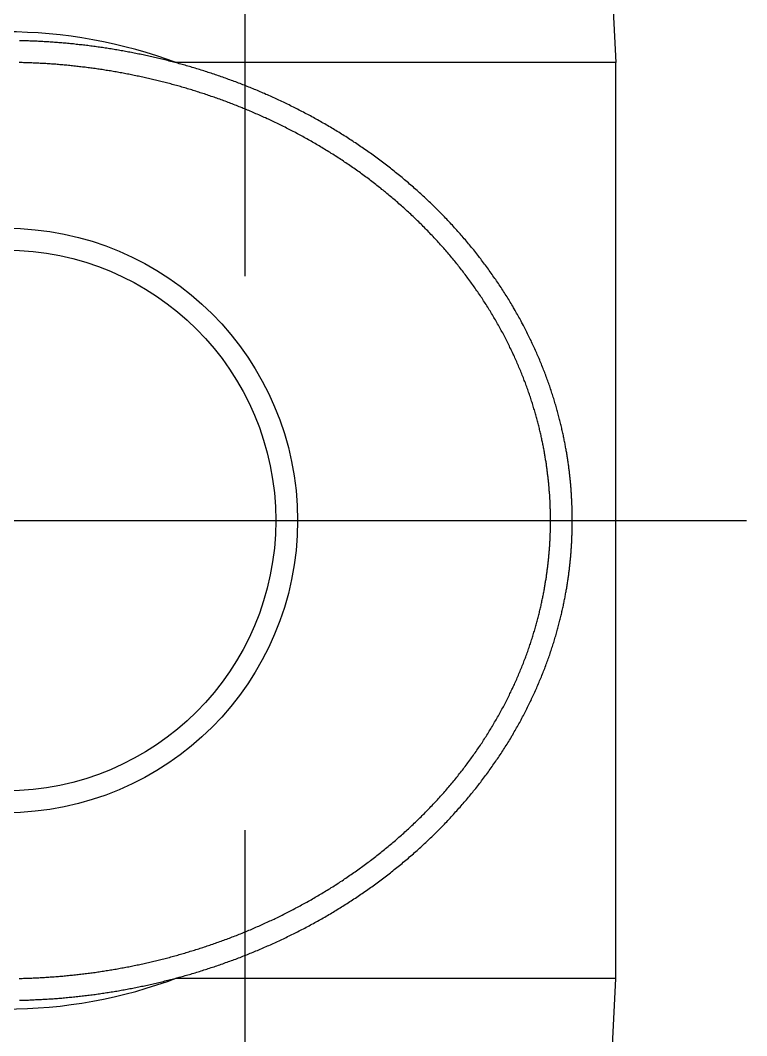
# Model space of a CAD drawing. Extents: x -33.7 to 31.6, y -34.1 to 11.8.
# Drawn here: x 23.3 to 31.63, y -5.9 to 5.73 of the extents above; entities that cross this region are included whole.
import ezdxf

# ---------------------------------------------------------------- set-up
doc = ezdxf.new("R2010")
doc.units = 0
doc.linetypes.add('CENTER', pattern=[50.8, 31.75, -6.35, 6.35, -6.35])
doc.linetypes.add('DASHED', pattern=[19.05, 12.7, -6.35])
doc.layers.get('0').update_dxf_attribs({"linetype": 'CONTINUOUS'})
doc.layers.add('CENTER', color=1, linetype='CENTER')

msp = doc.modelspace()

# ---------------------------------------------------------------- linework, layer by layer
at = {"color": 7, "linetype": 'CONTINUOUS'}
for p, q in [((30.032, 7.25), (30.132, 5.25)), ((30.132, 5.25), (25.081, 5.25)), ((30.132, -5.25), (30.132, 5.25)), ((30.132, -5.25), (25.081, -5.25)), ((30.032, -7.25), (30.132, -5.25))]:
    msp.add_line(p, q, dxfattribs=at)
at = {"color": 3, "linetype": 'DASHED'}
msp.add_line((25.882, -16.25), (25.882, 6.25), dxfattribs=at)
at = {"color": 7}
for points in [[(29.632, 0, 0), (29.632, 0.011, 0), (29.632, 0.022, 0), (29.632, 0.033, 0), (29.632, 0.044, 0), (29.632, 0.055, 0), (29.632, 0.066, 0), (29.632, 0.077, 0), (29.632, 0.088, 0), (29.631, 0.099, 0), (29.631, 0.11, 0), (29.631, 0.121, 0), (29.631, 0.132, 0), (29.63, 0.143, 0), (29.63, 0.154, 0), (29.63, 0.166, 0), (29.629, 0.177, 0), (29.629, 0.188, 0), (29.628, 0.199, 0), (29.628, 0.21, 0), (29.627, 0.222, 0), (29.627, 0.233, 0), (29.626, 0.244, 0), (29.625, 0.256, 0), (29.625, 0.267, 0), (29.624, 0.278, 0), (29.623, 0.29, 0), (29.623, 0.301, 0), (29.622, 0.313, 0), (29.621, 0.324, 0), (29.62, 0.336, 0), (29.62, 0.347, 0), (29.619, 0.359, 0), (29.618, 0.37, 0), (29.617, 0.382, 0), (29.616, 0.394, 0), (29.615, 0.405, 0), (29.614, 0.417, 0), (29.613, 0.429, 0), (29.612, 0.441, 0), (29.61, 0.453, 0), (29.609, 0.464, 0), (29.608, 0.476, 0), (29.607, 0.488, 0), (29.605, 0.5, 0), (29.604, 0.512, 0), (29.603, 0.524, 0), (29.602, 0.536, 0), (29.6, 0.548, 0), (29.599, 0.561, 0), (29.597, 0.573, 0), (29.596, 0.585, 0), (29.594, 0.597, 0), (29.592, 0.61, 0), (29.591, 0.622, 0), (29.589, 0.634, 0), (29.587, 0.647, 0), (29.586, 0.659, 0), (29.584, 0.672, 0), (29.582, 0.684, 0), (29.58, 0.697, 0), (29.578, 0.71, 0), (29.576, 0.723, 0), (29.574, 0.735, 0), (29.572, 0.748, 0), (29.57, 0.761, 0), (29.568, 0.774, 0), (29.566, 0.787, 0), (29.563, 0.8, 0), (29.561, 0.813, 0), (29.559, 0.826, 0), (29.556, 0.839, 0), (29.554, 0.853, 0), (29.551, 0.866, 0), (29.549, 0.879, 0), (29.546, 0.893, 0), (29.544, 0.906, 0), (29.541, 0.92, 0), (29.538, 0.933, 0), (29.535, 0.947, 0), (29.533, 0.96, 0), (29.53, 0.974, 0), (29.527, 0.988, 0), (29.524, 1.002, 0), (29.521, 1.016, 0), (29.517, 1.03, 0), (29.514, 1.044, 0), (29.511, 1.058, 0), (29.508, 1.072, 0), (29.504, 1.087, 0), (29.501, 1.101, 0), (29.497, 1.115, 0), (29.494, 1.13, 0), (29.49, 1.144, 0), (29.486, 1.159, 0), (29.483, 1.174, 0), (29.479, 1.188, 0), (29.475, 1.203, 0), (29.471, 1.218, 0), (29.467, 1.233, 0), (29.463, 1.248, 0), (29.459, 1.262, 0), (29.455, 1.277, 0), (29.45, 1.292, 0), (29.446, 1.308, 0), (29.442, 1.323, 0), (29.437, 1.338, 0), (29.433, 1.353, 0), (29.428, 1.368, 0), (29.423, 1.384, 0), (29.419, 1.399, 0), (29.414, 1.414, 0), (29.409, 1.43, 0), (29.404, 1.445, 0), (29.399, 1.46, 0), (29.394, 1.476, 0), (29.389, 1.491, 0), (29.384, 1.507, 0), (29.378, 1.523, 0), (29.373, 1.538, 0), (29.368, 1.554, 0), (29.362, 1.57, 0), (29.357, 1.585, 0), (29.351, 1.601, 0), (29.345, 1.617, 0), (29.34, 1.632, 0), (29.334, 1.648, 0), (29.328, 1.664, 0), (29.322, 1.68, 0), (29.316, 1.696, 0), (29.31, 1.711, 0), (29.303, 1.727, 0), (29.297, 1.743, 0), (29.291, 1.759, 0), (29.285, 1.775, 0), (29.278, 1.791, 0), (29.272, 1.807, 0), (29.265, 1.823, 0), (29.259, 1.839, 0), (29.252, 1.855, 0), (29.245, 1.871, 0), (29.238, 1.886, 0), (29.231, 1.902, 0), (29.224, 1.918, 0), (29.217, 1.934, 0), (29.21, 1.95, 0), (29.203, 1.966, 0), (29.196, 1.982, 0), (29.188, 1.998, 0), (29.181, 2.014, 0), (29.174, 2.03, 0), (29.166, 2.046, 0), (29.159, 2.062, 0), (29.151, 2.078, 0), (29.143, 2.093, 0), (29.135, 2.109, 0), (29.128, 2.125, 0), (29.12, 2.141, 0), (29.112, 2.157, 0), (29.104, 2.173, 0), (29.096, 2.188, 0), (29.088, 2.204, 0), (29.079, 2.22, 0), (29.071, 2.236, 0), (29.063, 2.252, 0), (29.054, 2.267, 0), (29.046, 2.283, 0), (29.038, 2.299, 0), (29.029, 2.314, 0), (29.02, 2.33, 0), (29.012, 2.346, 0), (29.003, 2.361, 0), (28.994, 2.377, 0), (28.985, 2.393, 0), (28.976, 2.408, 0), (28.967, 2.424, 0), (28.958, 2.439, 0), (28.949, 2.455, 0), (28.94, 2.47, 0), (28.931, 2.486, 0), (28.921, 2.501, 0), (28.912, 2.517, 0), (28.903, 2.532, 0), (28.893, 2.547, 0), (28.884, 2.563, 0), (28.874, 2.578, 0), (28.864, 2.593, 0), (28.855, 2.609, 0), (28.845, 2.624, 0), (28.835, 2.639, 0), (28.825, 2.654, 0), (28.815, 2.67, 0), (28.805, 2.685, 0), (28.795, 2.7, 0), (28.785, 2.715, 0), (28.775, 2.73, 0), (28.765, 2.745, 0), (28.754, 2.76, 0), (28.744, 2.775, 0), (28.734, 2.79, 0), (28.723, 2.805, 0), (28.713, 2.82, 0), (28.702, 2.835, 0), (28.691, 2.85, 0), (28.681, 2.865, 0), (28.67, 2.88, 0), (28.659, 2.895, 0), (28.648, 2.91, 0), (28.637, 2.925, 0), (28.626, 2.939, 0), (28.615, 2.954, 0), (28.604, 2.969, 0), (28.593, 2.983, 0), (28.582, 2.998, 0), (28.57, 3.013, 0), (28.559, 3.027, 0), (28.548, 3.042, 0), (28.536, 3.057, 0), (28.525, 3.071, 0), (28.513, 3.086, 0), (28.502, 3.1, 0), (28.49, 3.114, 0), (28.478, 3.129, 0), (28.466, 3.143, 0), (28.454, 3.158, 0), (28.442, 3.172, 0), (28.43, 3.186, 0), (28.419, 3.2, 0), (28.407, 3.215, 0), (28.394, 3.229, 0), (28.382, 3.243, 0), (28.37, 3.257, 0), (28.358, 3.271, 0), (28.345, 3.285, 0), (28.333, 3.299, 0), (28.32, 3.313, 0), (28.308, 3.327, 0), (28.295, 3.341, 0), (28.283, 3.355, 0), (28.27, 3.369, 0), (28.258, 3.383, 0), (28.245, 3.397, 0), (28.232, 3.41, 0), (28.219, 3.424, 0), (28.206, 3.438, 0), (28.193, 3.452, 0), (28.18, 3.465, 0), (28.167, 3.479, 0), (28.154, 3.492, 0), (28.141, 3.506, 0), (28.128, 3.519, 0), (28.114, 3.533, 0), (28.101, 3.546, 0), (28.087, 3.56, 0), (28.074, 3.573, 0), (28.061, 3.586, 0), (28.047, 3.599, 0), (28.034, 3.613, 0), (28.02, 3.626, 0), (28.006, 3.639, 0), (27.992, 3.652, 0), (27.979, 3.665, 0), (27.965, 3.678, 0), (27.951, 3.691, 0), (27.937, 3.704, 0), (27.923, 3.717, 0), (27.909, 3.73, 0), (27.895, 3.743, 0), (27.881, 3.755, 0), (27.867, 3.768, 0), (27.853, 3.781, 0), (27.839, 3.794, 0), (27.824, 3.806, 0), (27.81, 3.819, 0), (27.796, 3.831, 0), (27.781, 3.844, 0), (27.767, 3.856, 0), (27.753, 3.869, 0), (27.738, 3.881, 0), (27.724, 3.893, 0), (27.709, 3.906, 0), (27.694, 3.918, 0), (27.68, 3.93, 0), (27.665, 3.942, 0), (27.65, 3.954, 0), (27.635, 3.966, 0), (27.621, 3.978, 0), (27.606, 3.99, 0), (27.591, 4.002, 0), (27.576, 4.014, 0), (27.561, 4.026, 0), (27.546, 4.037, 0), (27.531, 4.049, 0), (27.516, 4.061, 0), (27.501, 4.073, 0), (27.486, 4.084, 0), (27.471, 4.096, 0), (27.455, 4.107, 0), (27.44, 4.119, 0), (27.425, 4.13, 0), (27.41, 4.141, 0), (27.394, 4.153, 0), (27.379, 4.164, 0), (27.364, 4.175, 0), (27.348, 4.186, 0), (27.333, 4.197, 0), (27.317, 4.208, 0), (27.302, 4.219, 0), (27.286, 4.23, 0), (27.271, 4.241, 0), (27.255, 4.252, 0), (27.239, 4.263, 0), (27.224, 4.274, 0), (27.208, 4.284, 0), (27.192, 4.295, 0), (27.177, 4.306, 0), (27.161, 4.316, 0), (27.145, 4.327, 0), (27.129, 4.337, 0), (27.114, 4.348, 0), (27.098, 4.358, 0), (27.082, 4.368, 0), (27.066, 4.379, 0), (27.05, 4.389, 0), (27.034, 4.399, 0), (27.018, 4.409, 0), (27.002, 4.419, 0), (26.986, 4.429, 0), (26.97, 4.439, 0), (26.954, 4.449, 0), (26.938, 4.459, 0), (26.922, 4.468, 0), (26.906, 4.478, 0), (26.89, 4.488, 0), (26.874, 4.497, 0), (26.858, 4.507, 0), (26.842, 4.517, 0), (26.826, 4.526, 0), (26.809, 4.535, 0), (26.793, 4.545, 0), (26.777, 4.554, 0), (26.761, 4.563, 0), (26.744, 4.573, 0), (26.728, 4.582, 0), (26.712, 4.591, 0), (26.696, 4.6, 0), (26.679, 4.609, 0), (26.663, 4.618, 0), (26.647, 4.627, 0), (26.631, 4.636, 0), (26.614, 4.644, 0), (26.598, 4.653, 0), (26.581, 4.662, 0), (26.565, 4.67, 0), (26.549, 4.679, 0), (26.532, 4.688, 0), (26.516, 4.696, 0), (26.5, 4.704, 0), (26.483, 4.713, 0), (26.467, 4.721, 0), (26.45, 4.729, 0), (26.434, 4.738, 0), (26.417, 4.746, 0), (26.401, 4.754, 0), (26.384, 4.762, 0), (26.368, 4.77, 0), (26.352, 4.778, 0), (26.335, 4.786, 0), (26.319, 4.794, 0), (26.302, 4.802, 0), (26.286, 4.809, 0), (26.269, 4.817, 0), (26.253, 4.825, 0), (26.236, 4.833, 0), (26.22, 4.84, 0), (26.203, 4.848, 0), (26.186, 4.855, 0), (26.17, 4.862, 0), (26.153, 4.87, 0), (26.137, 4.877, 0), (26.12, 4.884, 0), (26.104, 4.892, 0), (26.087, 4.899, 0), (26.071, 4.906, 0), (26.054, 4.913, 0), (26.038, 4.92, 0), (26.021, 4.927, 0), (26.005, 4.934, 0), (25.988, 4.941, 0), (25.971, 4.948, 0), (25.955, 4.954, 0), (25.938, 4.961, 0), (25.922, 4.968, 0), (25.905, 4.974, 0), (25.889, 4.981, 0), (25.872, 4.988, 0), (25.856, 4.994, 0), (25.839, 5, 0), (25.823, 5.007, 0), (25.806, 5.013, 0), (25.789, 5.02, 0), (25.773, 5.026, 0), (25.756, 5.032, 0), (25.74, 5.038, 0), (25.723, 5.044, 0), (25.707, 5.05, 0), (25.69, 5.056, 0), (25.674, 5.062, 0), (25.657, 5.068, 0), (25.64, 5.074, 0), (25.624, 5.08, 0), (25.607, 5.086, 0), (25.591, 5.092, 0), (25.574, 5.097, 0), (25.557, 5.103, 0), (25.541, 5.109, 0), (25.524, 5.114, 0), (25.508, 5.12, 0), (25.491, 5.125, 0), (25.474, 5.131, 0), (25.458, 5.136, 0), (25.441, 5.141, 0), (25.425, 5.147, 0), (25.408, 5.152, 0), (25.391, 5.157, 0), (25.375, 5.162, 0), (25.358, 5.168, 0), (25.342, 5.173, 0), (25.325, 5.178, 0), (25.308, 5.183, 0), (25.292, 5.188, 0), (25.275, 5.193, 0), (25.259, 5.198, 0), (25.242, 5.202, 0), (25.225, 5.207, 0), (25.209, 5.212, 0), (25.192, 5.217, 0), (25.175, 5.221, 0), (25.159, 5.226, 0), (25.142, 5.231, 0), (25.126, 5.235, 0), (25.109, 5.24, 0), (25.092, 5.244, 0), (25.076, 5.249, 0), (25.059, 5.253, 0), (25.043, 5.257, 0), (25.026, 5.262, 0), (25.009, 5.266, 0), (24.993, 5.27, 0), (24.976, 5.274, 0), (24.959, 5.278, 0), (24.943, 5.282, 0), (24.926, 5.287, 0), (24.91, 5.291, 0), (24.893, 5.294, 0), (24.876, 5.298, 0), (24.86, 5.302, 0), (24.843, 5.306, 0), (24.826, 5.31, 0), (24.81, 5.314, 0), (24.793, 5.317, 0), (24.776, 5.321, 0), (24.76, 5.325, 0), (24.743, 5.328, 0), (24.727, 5.332, 0), (24.71, 5.336, 0), (24.693, 5.339, 0), (24.677, 5.343, 0), (24.66, 5.346, 0), (24.643, 5.349, 0), (24.627, 5.353, 0), (24.61, 5.356, 0), (24.594, 5.359, 0), (24.577, 5.362, 0), (24.56, 5.366, 0), (24.544, 5.369, 0), (24.527, 5.372, 0), (24.51, 5.375, 0), (24.494, 5.378, 0), (24.477, 5.381, 0), (24.46, 5.384, 0), (24.444, 5.387, 0), (24.427, 5.39, 0), (24.411, 5.393, 0), (24.394, 5.395, 0), (24.377, 5.398, 0), (24.361, 5.401, 0), (24.344, 5.404, 0), (24.327, 5.406, 0), (24.311, 5.409, 0), (24.294, 5.412, 0), (24.277, 5.414, 0), (24.261, 5.417, 0), (24.244, 5.419, 0), (24.227, 5.421, 0), (24.211, 5.424, 0), (24.194, 5.426, 0), (24.178, 5.429, 0), (24.161, 5.431, 0), (24.144, 5.433, 0), (24.128, 5.435, 0), (24.111, 5.437, 0), (24.094, 5.44, 0), (24.078, 5.442, 0), (24.061, 5.444, 0), (24.044, 5.446, 0), (24.028, 5.448, 0), (24.011, 5.45, 0), (23.994, 5.452, 0), (23.978, 5.453, 0), (23.961, 5.455, 0), (23.945, 5.457, 0), (23.928, 5.459, 0), (23.911, 5.461, 0), (23.895, 5.462, 0), (23.878, 5.464, 0), (23.861, 5.465, 0), (23.845, 5.467, 0), (23.828, 5.469, 0), (23.811, 5.47, 0), (23.795, 5.472, 0), (23.778, 5.473, 0), (23.761, 5.474, 0), (23.745, 5.476, 0), (23.728, 5.477, 0), (23.711, 5.478, 0), (23.695, 5.479, 0), (23.678, 5.481, 0), (23.661, 5.482, 0), (23.645, 5.483, 0), (23.628, 5.484, 0), (23.611, 5.485, 0), (23.595, 5.486, 0), (23.578, 5.487, 0), (23.561, 5.488, 0), (23.545, 5.489, 0), (23.528, 5.49, 0), (23.512, 5.491, 0), (23.495, 5.492, 0), (23.478, 5.492, 0), (23.462, 5.493, 0), (23.445, 5.494, 0), (23.428, 5.494, 0), (23.412, 5.495, 0), (23.395, 5.496, 0), (23.378, 5.496, 0), (23.361, 5.497, 0), (23.345, 5.497, 0), (23.328, 5.498, 0), (23.312, 5.498, 0), (23.295, 5.498, 0)], [(29.382, 0, 0), (29.382, 0.01, 0), (29.382, 0.021, 0), (29.382, 0.031, 0), (29.382, 0.041, 0), (29.382, 0.052, 0), (29.382, 0.062, 0), (29.382, 0.073, 0), (29.382, 0.083, 0), (29.381, 0.094, 0), (29.381, 0.104, 0), (29.381, 0.115, 0), (29.381, 0.125, 0), (29.38, 0.136, 0), (29.38, 0.146, 0), (29.38, 0.157, 0), (29.379, 0.167, 0), (29.379, 0.178, 0), (29.378, 0.188, 0), (29.378, 0.199, 0), (29.378, 0.21, 0), (29.377, 0.22, 0), (29.377, 0.231, 0), (29.376, 0.242, 0), (29.375, 0.253, 0), (29.375, 0.263, 0), (29.374, 0.274, 0), (29.373, 0.285, 0), (29.373, 0.296, 0), (29.372, 0.307, 0), (29.371, 0.318, 0), (29.37, 0.329, 0), (29.369, 0.34, 0), (29.369, 0.35, 0), (29.368, 0.362, 0), (29.367, 0.373, 0), (29.366, 0.384, 0), (29.365, 0.395, 0), (29.364, 0.406, 0), (29.363, 0.417, 0), (29.362, 0.428, 0), (29.36, 0.439, 0), (29.359, 0.451, 0), (29.358, 0.462, 0), (29.357, 0.473, 0), (29.356, 0.485, 0), (29.355, 0.496, 0), (29.353, 0.508, 0), (29.352, 0.519, 0), (29.35, 0.531, 0), (29.349, 0.542, 0), (29.348, 0.554, 0), (29.346, 0.565, 0), (29.345, 0.577, 0), (29.343, 0.589, 0), (29.341, 0.6, 0), (29.34, 0.612, 0), (29.338, 0.624, 0), (29.336, 0.636, 0), (29.335, 0.648, 0), (29.333, 0.66, 0), (29.331, 0.672, 0), (29.329, 0.684, 0), (29.327, 0.696, 0), (29.325, 0.708, 0), (29.323, 0.72, 0), (29.321, 0.732, 0), (29.319, 0.745, 0), (29.317, 0.757, 0), (29.315, 0.769, 0), (29.313, 0.782, 0), (29.31, 0.794, 0), (29.308, 0.807, 0), (29.306, 0.82, 0), (29.303, 0.832, 0), (29.301, 0.845, 0), (29.298, 0.858, 0), (29.296, 0.87, 0), (29.293, 0.883, 0), (29.291, 0.896, 0), (29.288, 0.909, 0), (29.285, 0.922, 0), (29.282, 0.935, 0), (29.279, 0.949, 0), (29.276, 0.962, 0), (29.274, 0.975, 0), (29.27, 0.988, 0), (29.267, 1.002, 0), (29.264, 1.015, 0), (29.261, 1.029, 0), (29.258, 1.042, 0), (29.255, 1.056, 0), (29.251, 1.07, 0), (29.248, 1.083, 0), (29.244, 1.097, 0), (29.241, 1.111, 0), (29.237, 1.125, 0), (29.233, 1.139, 0), (29.23, 1.153, 0), (29.226, 1.167, 0), (29.222, 1.181, 0), (29.218, 1.195, 0), (29.214, 1.21, 0), (29.21, 1.224, 0), (29.206, 1.238, 0), (29.202, 1.252, 0), (29.198, 1.267, 0), (29.193, 1.281, 0), (29.189, 1.296, 0), (29.184, 1.31, 0), (29.18, 1.325, 0), (29.175, 1.339, 0), (29.171, 1.354, 0), (29.166, 1.368, 0), (29.161, 1.383, 0), (29.157, 1.398, 0), (29.152, 1.413, 0), (29.147, 1.427, 0), (29.142, 1.442, 0), (29.137, 1.457, 0), (29.131, 1.472, 0), (29.126, 1.487, 0), (29.121, 1.501, 0), (29.116, 1.516, 0), (29.11, 1.531, 0), (29.105, 1.546, 0), (29.099, 1.561, 0), (29.094, 1.576, 0), (29.088, 1.591, 0), (29.082, 1.606, 0), (29.076, 1.621, 0), (29.071, 1.636, 0), (29.065, 1.651, 0), (29.059, 1.666, 0), (29.053, 1.682, 0), (29.047, 1.697, 0), (29.041, 1.712, 0), (29.034, 1.727, 0), (29.028, 1.742, 0), (29.021, 1.757, 0), (29.015, 1.772, 0), (29.009, 1.787, 0), (29.002, 1.803, 0), (28.995, 1.818, 0), (28.989, 1.833, 0), (28.982, 1.848, 0), (28.975, 1.863, 0), (28.968, 1.878, 0), (28.961, 1.893, 0), (28.954, 1.908, 0), (28.947, 1.924, 0), (28.94, 1.939, 0), (28.933, 1.954, 0), (28.926, 1.969, 0), (28.918, 1.984, 0), (28.911, 1.999, 0), (28.904, 2.014, 0), (28.896, 2.029, 0), (28.889, 2.044, 0), (28.881, 2.059, 0), (28.873, 2.074, 0), (28.866, 2.089, 0), (28.858, 2.104, 0), (28.85, 2.119, 0), (28.842, 2.134, 0), (28.834, 2.149, 0), (28.826, 2.164, 0), (28.818, 2.179, 0), (28.81, 2.194, 0), (28.802, 2.209, 0), (28.793, 2.224, 0), (28.785, 2.239, 0), (28.776, 2.254, 0), (28.768, 2.269, 0), (28.76, 2.283, 0), (28.751, 2.298, 0), (28.742, 2.313, 0), (28.734, 2.328, 0), (28.725, 2.343, 0), (28.716, 2.357, 0), (28.707, 2.372, 0), (28.698, 2.387, 0), (28.689, 2.401, 0), (28.68, 2.416, 0), (28.672, 2.431, 0), (28.662, 2.445, 0), (28.653, 2.46, 0), (28.644, 2.474, 0), (28.635, 2.489, 0), (28.625, 2.503, 0), (28.616, 2.518, 0), (28.606, 2.532, 0), (28.597, 2.547, 0), (28.587, 2.561, 0), (28.578, 2.576, 0), (28.568, 2.59, 0), (28.558, 2.605, 0), (28.548, 2.619, 0), (28.538, 2.633, 0), (28.528, 2.648, 0), (28.518, 2.662, 0), (28.508, 2.676, 0), (28.498, 2.691, 0), (28.488, 2.705, 0), (28.478, 2.719, 0), (28.468, 2.733, 0), (28.457, 2.747, 0), (28.447, 2.761, 0), (28.436, 2.776, 0), (28.426, 2.79, 0), (28.415, 2.804, 0), (28.405, 2.818, 0), (28.394, 2.832, 0), (28.383, 2.846, 0), (28.373, 2.86, 0), (28.362, 2.874, 0), (28.351, 2.888, 0), (28.34, 2.902, 0), (28.329, 2.915, 0), (28.318, 2.929, 0), (28.307, 2.943, 0), (28.296, 2.957, 0), (28.285, 2.971, 0), (28.273, 2.984, 0), (28.262, 2.998, 0), (28.25, 3.012, 0), (28.239, 3.025, 0), (28.228, 3.039, 0), (28.216, 3.053, 0), (28.204, 3.066, 0), (28.193, 3.08, 0), (28.181, 3.093, 0), (28.169, 3.107, 0), (28.158, 3.12, 0), (28.146, 3.134, 0), (28.134, 3.147, 0), (28.122, 3.16, 0), (28.11, 3.174, 0), (28.098, 3.187, 0), (28.086, 3.2, 0), (28.074, 3.213, 0), (28.061, 3.227, 0), (28.049, 3.24, 0), (28.037, 3.253, 0), (28.024, 3.266, 0), (28.012, 3.279, 0), (28, 3.292, 0), (27.987, 3.305, 0), (27.975, 3.318, 0), (27.962, 3.331, 0), (27.949, 3.344, 0), (27.937, 3.357, 0), (27.924, 3.37, 0), (27.911, 3.383, 0), (27.898, 3.395, 0), (27.885, 3.408, 0), (27.872, 3.421, 0), (27.859, 3.433, 0), (27.846, 3.446, 0), (27.833, 3.459, 0), (27.82, 3.471, 0), (27.807, 3.484, 0), (27.794, 3.496, 0), (27.78, 3.509, 0), (27.767, 3.521, 0), (27.754, 3.533, 0), (27.74, 3.546, 0), (27.727, 3.558, 0), (27.713, 3.57, 0), (27.7, 3.582, 0), (27.686, 3.595, 0), (27.673, 3.607, 0), (27.659, 3.619, 0), (27.645, 3.631, 0), (27.631, 3.643, 0), (27.618, 3.655, 0), (27.604, 3.667, 0), (27.59, 3.679, 0), (27.576, 3.69, 0), (27.562, 3.702, 0), (27.548, 3.714, 0), (27.534, 3.726, 0), (27.52, 3.737, 0), (27.506, 3.749, 0), (27.492, 3.761, 0), (27.478, 3.772, 0), (27.463, 3.784, 0), (27.449, 3.795, 0), (27.435, 3.807, 0), (27.421, 3.818, 0), (27.406, 3.829, 0), (27.392, 3.841, 0), (27.378, 3.852, 0), (27.363, 3.863, 0), (27.349, 3.874, 0), (27.334, 3.885, 0), (27.32, 3.896, 0), (27.305, 3.908, 0), (27.29, 3.918, 0), (27.276, 3.929, 0), (27.261, 3.94, 0), (27.246, 3.951, 0), (27.232, 3.962, 0), (27.217, 3.973, 0), (27.202, 3.983, 0), (27.187, 3.994, 0), (27.172, 4.005, 0), (27.157, 4.015, 0), (27.142, 4.026, 0), (27.128, 4.036, 0), (27.113, 4.047, 0), (27.098, 4.057, 0), (27.082, 4.068, 0), (27.067, 4.078, 0), (27.052, 4.088, 0), (27.037, 4.098, 0), (27.022, 4.108, 0), (27.007, 4.119, 0), (26.992, 4.129, 0), (26.977, 4.139, 0), (26.961, 4.149, 0), (26.946, 4.158, 0), (26.931, 4.168, 0), (26.915, 4.178, 0), (26.9, 4.188, 0), (26.885, 4.198, 0), (26.869, 4.207, 0), (26.854, 4.217, 0), (26.839, 4.226, 0), (26.823, 4.236, 0), (26.808, 4.245, 0), (26.792, 4.255, 0), (26.777, 4.264, 0), (26.761, 4.273, 0), (26.746, 4.283, 0), (26.73, 4.292, 0), (26.715, 4.301, 0), (26.699, 4.31, 0), (26.684, 4.319, 0), (26.668, 4.328, 0), (26.653, 4.337, 0), (26.637, 4.346, 0), (26.621, 4.355, 0), (26.606, 4.364, 0), (26.59, 4.373, 0), (26.574, 4.381, 0), (26.559, 4.39, 0), (26.543, 4.399, 0), (26.527, 4.407, 0), (26.512, 4.416, 0), (26.496, 4.424, 0), (26.48, 4.433, 0), (26.464, 4.441, 0), (26.449, 4.449, 0), (26.433, 4.457, 0), (26.417, 4.466, 0), (26.401, 4.474, 0), (26.386, 4.482, 0), (26.37, 4.49, 0), (26.354, 4.498, 0), (26.338, 4.506, 0), (26.322, 4.514, 0), (26.306, 4.522, 0), (26.291, 4.53, 0), (26.275, 4.537, 0), (26.259, 4.545, 0), (26.243, 4.553, 0), (26.227, 4.561, 0), (26.211, 4.568, 0), (26.195, 4.576, 0), (26.179, 4.583, 0), (26.163, 4.591, 0), (26.148, 4.598, 0), (26.132, 4.605, 0), (26.116, 4.613, 0), (26.1, 4.62, 0), (26.084, 4.627, 0), (26.068, 4.634, 0), (26.052, 4.641, 0), (26.036, 4.648, 0), (26.02, 4.655, 0), (26.004, 4.662, 0), (25.988, 4.669, 0), (25.972, 4.676, 0), (25.956, 4.683, 0), (25.94, 4.69, 0), (25.924, 4.697, 0), (25.908, 4.703, 0), (25.892, 4.71, 0), (25.877, 4.716, 0), (25.86, 4.723, 0), (25.845, 4.729, 0), (25.829, 4.736, 0), (25.813, 4.742, 0), (25.797, 4.749, 0), (25.781, 4.755, 0), (25.765, 4.761, 0), (25.749, 4.767, 0), (25.733, 4.774, 0), (25.717, 4.78, 0), (25.701, 4.786, 0), (25.685, 4.792, 0), (25.669, 4.798, 0), (25.653, 4.804, 0), (25.637, 4.81, 0), (25.621, 4.816, 0), (25.605, 4.821, 0), (25.589, 4.827, 0), (25.573, 4.833, 0), (25.557, 4.839, 0), (25.541, 4.844, 0), (25.525, 4.85, 0), (25.509, 4.855, 0), (25.493, 4.861, 0), (25.477, 4.866, 0), (25.461, 4.872, 0), (25.445, 4.877, 0), (25.429, 4.883, 0), (25.413, 4.888, 0), (25.397, 4.893, 0), (25.381, 4.898, 0), (25.365, 4.903, 0), (25.349, 4.909, 0), (25.333, 4.914, 0), (25.317, 4.919, 0), (25.301, 4.924, 0), (25.285, 4.929, 0), (25.268, 4.934, 0), (25.253, 4.939, 0), (25.236, 4.943, 0), (25.22, 4.948, 0), (25.204, 4.953, 0), (25.188, 4.958, 0), (25.172, 4.962, 0), (25.156, 4.967, 0), (25.14, 4.972, 0), (25.124, 4.976, 0), (25.108, 4.981, 0), (25.092, 4.985, 0), (25.076, 4.99, 0), (25.06, 4.994, 0), (25.044, 4.998, 0), (25.028, 5.003, 0), (25.012, 5.007, 0), (24.996, 5.011, 0), (24.98, 5.015, 0), (24.964, 5.019, 0), (24.948, 5.024, 0), (24.931, 5.028, 0), (24.915, 5.032, 0), (24.899, 5.036, 0), (24.883, 5.04, 0), (24.867, 5.044, 0), (24.851, 5.047, 0), (24.835, 5.051, 0), (24.819, 5.055, 0), (24.803, 5.059, 0), (24.787, 5.063, 0), (24.771, 5.066, 0), (24.755, 5.07, 0), (24.739, 5.074, 0), (24.723, 5.077, 0), (24.706, 5.081, 0), (24.69, 5.084, 0), (24.674, 5.088, 0), (24.658, 5.091, 0), (24.642, 5.094, 0), (24.626, 5.098, 0), (24.61, 5.101, 0), (24.594, 5.104, 0), (24.578, 5.108, 0), (24.562, 5.111, 0), (24.546, 5.114, 0), (24.53, 5.117, 0), (24.514, 5.12, 0), (24.497, 5.123, 0), (24.481, 5.126, 0), (24.465, 5.129, 0), (24.449, 5.132, 0), (24.433, 5.135, 0), (24.417, 5.138, 0), (24.401, 5.141, 0), (24.385, 5.143, 0), (24.369, 5.146, 0), (24.353, 5.149, 0), (24.337, 5.152, 0), (24.32, 5.154, 0), (24.304, 5.157, 0), (24.288, 5.159, 0), (24.272, 5.162, 0), (24.256, 5.164, 0), (24.24, 5.167, 0), (24.224, 5.169, 0), (24.208, 5.172, 0), (24.192, 5.174, 0), (24.176, 5.176, 0), (24.16, 5.179, 0), (24.143, 5.181, 0), (24.127, 5.183, 0), (24.111, 5.185, 0), (24.095, 5.187, 0), (24.079, 5.189, 0), (24.063, 5.192, 0), (24.047, 5.194, 0), (24.031, 5.196, 0), (24.015, 5.197, 0), (23.998, 5.199, 0), (23.982, 5.201, 0), (23.966, 5.203, 0), (23.95, 5.205, 0), (23.934, 5.207, 0), (23.918, 5.208, 0), (23.902, 5.21, 0), (23.886, 5.212, 0), (23.87, 5.213, 0), (23.854, 5.215, 0), (23.837, 5.217, 0), (23.821, 5.218, 0), (23.805, 5.22, 0), (23.789, 5.221, 0), (23.773, 5.222, 0), (23.757, 5.224, 0), (23.741, 5.225, 0), (23.725, 5.226, 0), (23.709, 5.228, 0), (23.692, 5.229, 0), (23.676, 5.23, 0), (23.66, 5.231, 0), (23.644, 5.232, 0), (23.628, 5.234, 0), (23.612, 5.235, 0), (23.596, 5.236, 0), (23.58, 5.237, 0), (23.564, 5.238, 0), (23.547, 5.238, 0), (23.531, 5.239, 0), (23.515, 5.24, 0), (23.499, 5.241, 0), (23.483, 5.242, 0), (23.467, 5.243, 0), (23.451, 5.243, 0), (23.435, 5.244, 0), (23.419, 5.245, 0), (23.402, 5.245, 0), (23.386, 5.246, 0), (23.37, 5.246, 0), (23.354, 5.247, 0), (23.338, 5.247, 0), (23.322, 5.248, 0), (23.306, 5.248, 0), (23.29, 5.248, 0)], [(23.289, -5.248, 0), (23.305, -5.248, 0), (23.322, -5.248, 0), (23.338, -5.247, 0), (23.354, -5.247, 0), (23.37, -5.246, 0), (23.386, -5.246, 0), (23.402, -5.245, 0), (23.418, -5.245, 0), (23.434, -5.244, 0), (23.451, -5.243, 0), (23.467, -5.243, 0), (23.483, -5.242, 0), (23.499, -5.241, 0), (23.515, -5.24, 0), (23.531, -5.239, 0), (23.547, -5.238, 0), (23.563, -5.238, 0), (23.58, -5.237, 0), (23.596, -5.236, 0), (23.612, -5.235, 0), (23.628, -5.234, 0), (23.644, -5.232, 0), (23.66, -5.231, 0), (23.676, -5.23, 0), (23.692, -5.229, 0), (23.709, -5.228, 0), (23.725, -5.226, 0), (23.741, -5.225, 0), (23.757, -5.224, 0), (23.773, -5.222, 0), (23.789, -5.221, 0), (23.805, -5.219, 0), (23.821, -5.218, 0), (23.837, -5.216, 0), (23.854, -5.215, 0), (23.87, -5.213, 0), (23.886, -5.212, 0), (23.902, -5.21, 0), (23.918, -5.208, 0), (23.934, -5.207, 0), (23.95, -5.205, 0), (23.966, -5.203, 0), (23.982, -5.201, 0), (23.998, -5.199, 0), (24.015, -5.197, 0), (24.031, -5.195, 0), (24.047, -5.193, 0), (24.063, -5.191, 0), (24.079, -5.189, 0), (24.095, -5.187, 0), (24.111, -5.185, 0), (24.127, -5.183, 0), (24.143, -5.181, 0), (24.16, -5.179, 0), (24.176, -5.176, 0), (24.192, -5.174, 0), (24.208, -5.172, 0), (24.224, -5.169, 0), (24.24, -5.167, 0), (24.256, -5.164, 0), (24.272, -5.162, 0), (24.288, -5.159, 0), (24.304, -5.157, 0), (24.32, -5.154, 0), (24.337, -5.152, 0), (24.353, -5.149, 0), (24.369, -5.146, 0), (24.385, -5.143, 0), (24.401, -5.141, 0), (24.417, -5.138, 0), (24.433, -5.135, 0), (24.449, -5.132, 0), (24.465, -5.129, 0), (24.481, -5.126, 0), (24.497, -5.123, 0), (24.514, -5.12, 0), (24.53, -5.117, 0), (24.546, -5.114, 0), (24.562, -5.111, 0), (24.578, -5.108, 0), (24.594, -5.104, 0), (24.61, -5.101, 0), (24.626, -5.098, 0), (24.642, -5.094, 0), (24.658, -5.091, 0), (24.674, -5.088, 0), (24.69, -5.084, 0), (24.706, -5.081, 0), (24.723, -5.077, 0), (24.739, -5.074, 0), (24.755, -5.07, 0), (24.771, -5.066, 0), (24.787, -5.063, 0), (24.803, -5.059, 0), (24.819, -5.055, 0), (24.835, -5.051, 0), (24.851, -5.048, 0), (24.867, -5.044, 0), (24.883, -5.04, 0), (24.899, -5.036, 0), (24.915, -5.032, 0), (24.931, -5.028, 0), (24.948, -5.024, 0), (24.964, -5.019, 0), (24.98, -5.015, 0), (24.996, -5.011, 0), (25.012, -5.007, 0), (25.028, -5.003, 0), (25.044, -4.998, 0), (25.06, -4.994, 0), (25.076, -4.99, 0), (25.092, -4.985, 0), (25.108, -4.981, 0), (25.124, -4.976, 0), (25.14, -4.972, 0), (25.156, -4.967, 0), (25.172, -4.962, 0), (25.188, -4.958, 0), (25.204, -4.953, 0), (25.22, -4.948, 0), (25.236, -4.943, 0), (25.252, -4.938, 0), (25.268, -4.934, 0), (25.285, -4.929, 0), (25.3, -4.924, 0), (25.317, -4.919, 0), (25.333, -4.914, 0), (25.349, -4.909, 0), (25.365, -4.903, 0), (25.381, -4.898, 0), (25.397, -4.893, 0), (25.413, -4.888, 0), (25.429, -4.882, 0), (25.445, -4.877, 0), (25.461, -4.872, 0), (25.477, -4.866, 0), (25.493, -4.861, 0), (25.509, -4.855, 0), (25.525, -4.85, 0), (25.541, -4.844, 0), (25.557, -4.838, 0), (25.573, -4.833, 0), (25.589, -4.827, 0), (25.605, -4.821, 0), (25.621, -4.815, 0), (25.637, -4.81, 0), (25.653, -4.804, 0), (25.669, -4.798, 0), (25.685, -4.792, 0), (25.701, -4.786, 0), (25.717, -4.78, 0), (25.733, -4.773, 0), (25.749, -4.767, 0), (25.765, -4.761, 0), (25.781, -4.755, 0), (25.797, -4.748, 0), (25.813, -4.742, 0), (25.829, -4.736, 0), (25.845, -4.729, 0), (25.861, -4.723, 0), (25.877, -4.716, 0), (25.893, -4.71, 0), (25.909, -4.703, 0), (25.925, -4.696, 0), (25.941, -4.69, 0), (25.957, -4.683, 0), (25.973, -4.676, 0), (25.989, -4.669, 0), (26.005, -4.662, 0), (26.021, -4.655, 0), (26.037, -4.648, 0), (26.052, -4.641, 0), (26.069, -4.634, 0), (26.084, -4.627, 0), (26.1, -4.62, 0), (26.116, -4.612, 0), (26.132, -4.605, 0), (26.148, -4.598, 0), (26.164, -4.59, 0), (26.18, -4.583, 0), (26.196, -4.576, 0), (26.212, -4.568, 0), (26.227, -4.56, 0), (26.243, -4.553, 0), (26.259, -4.545, 0), (26.275, -4.537, 0), (26.291, -4.53, 0), (26.307, -4.522, 0), (26.323, -4.514, 0), (26.338, -4.506, 0), (26.354, -4.498, 0), (26.37, -4.49, 0), (26.386, -4.482, 0), (26.401, -4.474, 0), (26.417, -4.466, 0), (26.433, -4.458, 0), (26.449, -4.449, 0), (26.464, -4.441, 0), (26.48, -4.433, 0), (26.496, -4.424, 0), (26.512, -4.416, 0), (26.527, -4.407, 0), (26.543, -4.399, 0), (26.559, -4.39, 0), (26.574, -4.381, 0), (26.59, -4.373, 0), (26.606, -4.364, 0), (26.621, -4.355, 0), (26.637, -4.346, 0), (26.652, -4.337, 0), (26.668, -4.328, 0), (26.684, -4.319, 0), (26.699, -4.31, 0), (26.715, -4.301, 0), (26.73, -4.292, 0), (26.746, -4.283, 0), (26.761, -4.274, 0), (26.777, -4.264, 0), (26.792, -4.255, 0), (26.808, -4.245, 0), (26.823, -4.236, 0), (26.839, -4.226, 0), (26.854, -4.217, 0), (26.869, -4.207, 0), (26.885, -4.198, 0), (26.9, -4.188, 0), (26.915, -4.178, 0), (26.931, -4.168, 0), (26.946, -4.158, 0), (26.961, -4.149, 0), (26.976, -4.139, 0), (26.992, -4.129, 0), (27.007, -4.118, 0), (27.022, -4.108, 0), (27.037, -4.098, 0), (27.052, -4.088, 0), (27.067, -4.078, 0), (27.082, -4.067, 0), (27.097, -4.057, 0), (27.112, -4.047, 0), (27.127, -4.036, 0), (27.142, -4.026, 0), (27.157, -4.015, 0), (27.172, -4.005, 0), (27.187, -3.994, 0), (27.202, -3.983, 0), (27.217, -3.973, 0), (27.231, -3.962, 0), (27.246, -3.951, 0), (27.261, -3.94, 0), (27.276, -3.929, 0), (27.29, -3.918, 0), (27.305, -3.907, 0), (27.32, -3.896, 0), (27.334, -3.885, 0), (27.349, -3.874, 0), (27.363, -3.863, 0), (27.378, -3.852, 0), (27.392, -3.841, 0), (27.406, -3.829, 0), (27.421, -3.818, 0), (27.435, -3.807, 0), (27.449, -3.795, 0), (27.463, -3.784, 0), (27.478, -3.772, 0), (27.492, -3.761, 0), (27.506, -3.749, 0), (27.52, -3.737, 0), (27.534, -3.726, 0), (27.548, -3.714, 0), (27.562, -3.702, 0), (27.576, -3.69, 0), (27.59, -3.679, 0), (27.604, -3.667, 0), (27.618, -3.655, 0), (27.631, -3.643, 0), (27.645, -3.631, 0), (27.659, -3.619, 0), (27.673, -3.607, 0), (27.686, -3.595, 0), (27.7, -3.582, 0), (27.713, -3.57, 0), (27.727, -3.558, 0), (27.74, -3.546, 0), (27.754, -3.533, 0), (27.767, -3.521, 0), (27.78, -3.509, 0), (27.794, -3.496, 0), (27.807, -3.484, 0), (27.82, -3.471, 0), (27.833, -3.459, 0), (27.846, -3.446, 0), (27.859, -3.433, 0), (27.872, -3.421, 0), (27.885, -3.408, 0), (27.898, -3.395, 0), (27.911, -3.383, 0), (27.924, -3.37, 0), (27.937, -3.357, 0), (27.949, -3.344, 0), (27.962, -3.331, 0), (27.974, -3.318, 0), (27.987, -3.305, 0), (28, -3.292, 0), (28.012, -3.279, 0), (28.024, -3.266, 0), (28.037, -3.253, 0), (28.049, -3.24, 0), (28.061, -3.227, 0), (28.074, -3.213, 0), (28.086, -3.2, 0), (28.098, -3.187, 0), (28.11, -3.174, 0), (28.122, -3.16, 0), (28.134, -3.147, 0), (28.146, -3.134, 0), (28.158, -3.12, 0), (28.169, -3.107, 0), (28.181, -3.093, 0), (28.193, -3.08, 0), (28.204, -3.066, 0), (28.216, -3.053, 0), (28.228, -3.039, 0), (28.239, -3.025, 0), (28.25, -3.012, 0), (28.262, -2.998, 0), (28.273, -2.984, 0), (28.285, -2.971, 0), (28.296, -2.957, 0), (28.307, -2.943, 0), (28.318, -2.929, 0), (28.329, -2.915, 0), (28.34, -2.901, 0), (28.351, -2.888, 0), (28.362, -2.874, 0), (28.373, -2.86, 0), (28.383, -2.846, 0), (28.394, -2.832, 0), (28.405, -2.818, 0), (28.416, -2.804, 0), (28.426, -2.79, 0), (28.436, -2.776, 0), (28.447, -2.761, 0), (28.457, -2.747, 0), (28.468, -2.733, 0), (28.478, -2.719, 0), (28.488, -2.705, 0), (28.498, -2.69, 0), (28.509, -2.676, 0), (28.518, -2.662, 0), (28.529, -2.648, 0), (28.538, -2.633, 0), (28.548, -2.619, 0), (28.558, -2.605, 0), (28.568, -2.59, 0), (28.578, -2.576, 0), (28.587, -2.561, 0), (28.597, -2.547, 0), (28.606, -2.532, 0), (28.616, -2.518, 0), (28.625, -2.503, 0), (28.635, -2.489, 0), (28.644, -2.474, 0), (28.653, -2.46, 0), (28.662, -2.445, 0), (28.672, -2.431, 0), (28.681, -2.416, 0), (28.69, -2.401, 0), (28.698, -2.387, 0), (28.707, -2.372, 0), (28.716, -2.357, 0), (28.725, -2.342, 0), (28.734, -2.328, 0), (28.742, -2.313, 0), (28.751, -2.298, 0), (28.76, -2.283, 0), (28.768, -2.269, 0), (28.776, -2.254, 0), (28.785, -2.239, 0), (28.793, -2.224, 0), (28.802, -2.209, 0), (28.81, -2.194, 0), (28.818, -2.179, 0), (28.826, -2.164, 0), (28.834, -2.149, 0), (28.842, -2.134, 0), (28.85, -2.12, 0), (28.858, -2.105, 0), (28.866, -2.09, 0), (28.873, -2.075, 0), (28.881, -2.059, 0), (28.889, -2.044, 0), (28.896, -2.029, 0), (28.904, -2.014, 0), (28.911, -1.999, 0), (28.918, -1.984, 0), (28.926, -1.969, 0), (28.933, -1.954, 0), (28.94, -1.939, 0), (28.947, -1.924, 0), (28.954, -1.908, 0), (28.961, -1.893, 0), (28.968, -1.878, 0), (28.975, -1.863, 0), (28.982, -1.848, 0), (28.989, -1.833, 0), (28.995, -1.818, 0), (29.002, -1.802, 0), (29.009, -1.787, 0), (29.015, -1.772, 0), (29.021, -1.757, 0), (29.028, -1.742, 0), (29.034, -1.727, 0), (29.04, -1.712, 0), (29.047, -1.697, 0), (29.053, -1.681, 0), (29.059, -1.666, 0), (29.065, -1.651, 0), (29.071, -1.636, 0), (29.076, -1.621, 0), (29.082, -1.606, 0), (29.088, -1.591, 0), (29.094, -1.576, 0), (29.099, -1.561, 0), (29.105, -1.546, 0), (29.11, -1.531, 0), (29.116, -1.516, 0), (29.121, -1.501, 0), (29.126, -1.487, 0), (29.131, -1.472, 0), (29.137, -1.457, 0), (29.142, -1.442, 0), (29.147, -1.427, 0), (29.152, -1.413, 0), (29.157, -1.398, 0), (29.161, -1.383, 0), (29.166, -1.368, 0), (29.171, -1.354, 0), (29.175, -1.339, 0), (29.18, -1.325, 0), (29.184, -1.31, 0), (29.189, -1.296, 0), (29.193, -1.281, 0), (29.198, -1.267, 0), (29.202, -1.252, 0), (29.206, -1.238, 0), (29.21, -1.224, 0), (29.214, -1.209, 0), (29.218, -1.195, 0), (29.222, -1.181, 0), (29.226, -1.167, 0), (29.23, -1.153, 0), (29.233, -1.139, 0), (29.237, -1.125, 0), (29.241, -1.111, 0), (29.244, -1.097, 0), (29.248, -1.083, 0), (29.251, -1.07, 0), (29.255, -1.056, 0), (29.258, -1.042, 0), (29.261, -1.029, 0), (29.264, -1.015, 0), (29.267, -1.002, 0), (29.27, -0.988, 0), (29.274, -0.975, 0), (29.276, -0.962, 0), (29.279, -0.949, 0), (29.282, -0.935, 0), (29.285, -0.922, 0), (29.288, -0.909, 0), (29.291, -0.896, 0), (29.293, -0.883, 0), (29.296, -0.87, 0), (29.298, -0.858, 0), (29.301, -0.845, 0), (29.303, -0.832, 0), (29.306, -0.82, 0), (29.308, -0.807, 0), (29.31, -0.794, 0), (29.313, -0.782, 0), (29.315, -0.769, 0), (29.317, -0.757, 0), (29.319, -0.745, 0), (29.321, -0.732, 0), (29.323, -0.72, 0), (29.325, -0.708, 0), (29.327, -0.696, 0), (29.329, -0.684, 0), (29.331, -0.672, 0), (29.333, -0.66, 0), (29.335, -0.648, 0), (29.336, -0.636, 0), (29.338, -0.624, 0), (29.34, -0.612, 0), (29.341, -0.6, 0), (29.343, -0.589, 0), (29.345, -0.577, 0), (29.346, -0.565, 0), (29.348, -0.554, 0), (29.349, -0.542, 0), (29.351, -0.53, 0), (29.352, -0.519, 0), (29.353, -0.508, 0), (29.355, -0.496, 0), (29.356, -0.485, 0), (29.357, -0.473, 0), (29.358, -0.462, 0), (29.36, -0.451, 0), (29.361, -0.439, 0), (29.362, -0.428, 0), (29.363, -0.417, 0), (29.364, -0.406, 0), (29.365, -0.395, 0), (29.366, -0.384, 0), (29.367, -0.372, 0), (29.368, -0.361, 0), (29.369, -0.35, 0), (29.37, -0.339, 0), (29.37, -0.328, 0), (29.371, -0.318, 0), (29.372, -0.307, 0), (29.373, -0.296, 0), (29.373, -0.285, 0), (29.374, -0.274, 0), (29.375, -0.263, 0), (29.375, -0.253, 0), (29.376, -0.242, 0), (29.377, -0.231, 0), (29.377, -0.22, 0), (29.378, -0.21, 0), (29.378, -0.199, 0), (29.379, -0.188, 0), (29.379, -0.178, 0), (29.379, -0.167, 0), (29.38, -0.157, 0), (29.38, -0.146, 0), (29.381, -0.136, 0), (29.381, -0.125, 0), (29.381, -0.114, 0), (29.381, -0.104, 0), (29.381, -0.094, 0), (29.382, -0.083, 0), (29.382, -0.073, 0), (29.382, -0.062, 0), (29.382, -0.052, 0), (29.382, -0.041, 0), (29.382, -0.031, 0), (29.382, -0.021, 0), (29.382, -0.01, 0), (29.382, 0, 0)], [(23.295, -5.498, 0), (23.311, -5.498, 0), (23.328, -5.498, 0), (23.345, -5.497, 0), (23.361, -5.497, 0), (23.378, -5.496, 0), (23.395, -5.496, 0), (23.411, -5.495, 0), (23.428, -5.494, 0), (23.445, -5.494, 0), (23.461, -5.493, 0), (23.478, -5.492, 0), (23.495, -5.492, 0), (23.511, -5.491, 0), (23.528, -5.49, 0), (23.545, -5.489, 0), (23.561, -5.488, 0), (23.578, -5.487, 0), (23.595, -5.486, 0), (23.611, -5.485, 0), (23.628, -5.484, 0), (23.645, -5.483, 0), (23.661, -5.482, 0), (23.678, -5.481, 0), (23.695, -5.479, 0), (23.711, -5.478, 0), (23.728, -5.477, 0), (23.745, -5.476, 0), (23.761, -5.474, 0), (23.778, -5.473, 0), (23.795, -5.471, 0), (23.811, -5.47, 0), (23.828, -5.468, 0), (23.845, -5.467, 0), (23.861, -5.465, 0), (23.878, -5.464, 0), (23.895, -5.462, 0), (23.911, -5.46, 0), (23.928, -5.459, 0), (23.945, -5.457, 0), (23.961, -5.455, 0), (23.978, -5.453, 0), (23.994, -5.451, 0), (24.011, -5.45, 0), (24.028, -5.448, 0), (24.044, -5.446, 0), (24.061, -5.444, 0), (24.078, -5.442, 0), (24.094, -5.439, 0), (24.111, -5.437, 0), (24.128, -5.435, 0), (24.144, -5.433, 0), (24.161, -5.431, 0), (24.178, -5.428, 0), (24.194, -5.426, 0), (24.211, -5.424, 0), (24.227, -5.421, 0), (24.244, -5.419, 0), (24.261, -5.417, 0), (24.277, -5.414, 0), (24.294, -5.411, 0), (24.311, -5.409, 0), (24.327, -5.406, 0), (24.344, -5.404, 0), (24.361, -5.401, 0), (24.377, -5.398, 0), (24.394, -5.395, 0), (24.411, -5.393, 0), (24.427, -5.39, 0), (24.444, -5.387, 0), (24.46, -5.384, 0), (24.477, -5.381, 0), (24.494, -5.378, 0), (24.51, -5.375, 0), (24.527, -5.372, 0), (24.544, -5.369, 0), (24.56, -5.366, 0), (24.577, -5.363, 0), (24.594, -5.359, 0), (24.61, -5.356, 0), (24.627, -5.353, 0), (24.643, -5.349, 0), (24.66, -5.346, 0), (24.677, -5.343, 0), (24.693, -5.339, 0), (24.71, -5.336, 0), (24.727, -5.332, 0), (24.743, -5.329, 0), (24.76, -5.325, 0), (24.777, -5.321, 0), (24.793, -5.318, 0), (24.81, -5.314, 0), (24.826, -5.31, 0), (24.843, -5.306, 0), (24.86, -5.302, 0), (24.876, -5.299, 0), (24.893, -5.295, 0), (24.91, -5.291, 0), (24.926, -5.287, 0), (24.943, -5.283, 0), (24.959, -5.278, 0), (24.976, -5.274, 0), (24.993, -5.27, 0), (25.009, -5.266, 0), (25.026, -5.262, 0), (25.043, -5.257, 0), (25.059, -5.253, 0), (25.076, -5.249, 0), (25.092, -5.244, 0), (25.109, -5.24, 0), (25.126, -5.235, 0), (25.142, -5.231, 0), (25.159, -5.226, 0), (25.175, -5.221, 0), (25.192, -5.217, 0), (25.209, -5.212, 0), (25.225, -5.207, 0), (25.242, -5.202, 0), (25.259, -5.198, 0), (25.275, -5.193, 0), (25.292, -5.188, 0), (25.308, -5.183, 0), (25.325, -5.178, 0), (25.342, -5.173, 0), (25.358, -5.168, 0), (25.375, -5.162, 0), (25.391, -5.157, 0), (25.408, -5.152, 0), (25.425, -5.147, 0), (25.441, -5.141, 0), (25.458, -5.136, 0), (25.474, -5.131, 0), (25.491, -5.125, 0), (25.508, -5.12, 0), (25.524, -5.114, 0), (25.541, -5.109, 0), (25.557, -5.103, 0), (25.574, -5.097, 0), (25.59, -5.092, 0), (25.607, -5.086, 0), (25.624, -5.08, 0), (25.64, -5.074, 0), (25.657, -5.068, 0), (25.674, -5.062, 0), (25.69, -5.056, 0), (25.707, -5.05, 0), (25.723, -5.044, 0), (25.74, -5.038, 0), (25.756, -5.032, 0), (25.773, -5.026, 0), (25.79, -5.019, 0), (25.806, -5.013, 0), (25.823, -5.007, 0), (25.839, -5, 0), (25.856, -4.994, 0), (25.872, -4.987, 0), (25.889, -4.981, 0), (25.906, -4.974, 0), (25.922, -4.968, 0), (25.939, -4.961, 0), (25.955, -4.954, 0), (25.972, -4.947, 0), (25.989, -4.941, 0), (26.005, -4.934, 0), (26.022, -4.927, 0), (26.038, -4.92, 0), (26.055, -4.913, 0), (26.071, -4.906, 0), (26.088, -4.899, 0), (26.104, -4.891, 0), (26.121, -4.884, 0), (26.137, -4.877, 0), (26.154, -4.87, 0), (26.171, -4.862, 0), (26.187, -4.855, 0), (26.204, -4.847, 0), (26.22, -4.84, 0), (26.237, -4.832, 0), (26.253, -4.825, 0), (26.27, -4.817, 0), (26.286, -4.809, 0), (26.302, -4.802, 0), (26.319, -4.794, 0), (26.335, -4.786, 0), (26.352, -4.778, 0), (26.368, -4.77, 0), (26.385, -4.762, 0), (26.401, -4.754, 0), (26.418, -4.746, 0), (26.434, -4.738, 0), (26.451, -4.729, 0), (26.467, -4.721, 0), (26.483, -4.713, 0), (26.5, -4.705, 0), (26.516, -4.696, 0), (26.532, -4.688, 0), (26.549, -4.679, 0), (26.565, -4.671, 0), (26.581, -4.662, 0), (26.598, -4.653, 0), (26.614, -4.644, 0), (26.63, -4.636, 0), (26.647, -4.627, 0), (26.663, -4.618, 0), (26.679, -4.609, 0), (26.695, -4.6, 0), (26.712, -4.591, 0), (26.728, -4.582, 0), (26.744, -4.573, 0), (26.761, -4.564, 0), (26.777, -4.554, 0), (26.793, -4.545, 0), (26.809, -4.536, 0), (26.825, -4.526, 0), (26.841, -4.517, 0), (26.858, -4.507, 0), (26.874, -4.498, 0), (26.89, -4.488, 0), (26.906, -4.478, 0), (26.922, -4.469, 0), (26.938, -4.459, 0), (26.954, -4.449, 0), (26.97, -4.439, 0), (26.986, -4.429, 0), (27.002, -4.419, 0), (27.018, -4.409, 0), (27.034, -4.399, 0), (27.05, -4.389, 0), (27.066, -4.379, 0), (27.082, -4.368, 0), (27.098, -4.358, 0), (27.113, -4.348, 0), (27.129, -4.337, 0), (27.145, -4.327, 0), (27.161, -4.316, 0), (27.177, -4.306, 0), (27.192, -4.295, 0), (27.208, -4.284, 0), (27.224, -4.274, 0), (27.239, -4.263, 0), (27.255, -4.252, 0), (27.271, -4.241, 0), (27.286, -4.23, 0), (27.302, -4.219, 0), (27.317, -4.208, 0), (27.333, -4.197, 0), (27.348, -4.186, 0), (27.363, -4.175, 0), (27.379, -4.164, 0), (27.394, -4.153, 0), (27.41, -4.141, 0), (27.425, -4.13, 0), (27.44, -4.118, 0), (27.455, -4.107, 0), (27.471, -4.096, 0), (27.486, -4.084, 0), (27.501, -4.072, 0), (27.516, -4.061, 0), (27.531, -4.049, 0), (27.546, -4.037, 0), (27.561, -4.026, 0), (27.576, -4.014, 0), (27.591, -4.002, 0), (27.606, -3.99, 0), (27.621, -3.978, 0), (27.635, -3.966, 0), (27.65, -3.954, 0), (27.665, -3.942, 0), (27.68, -3.93, 0), (27.694, -3.918, 0), (27.709, -3.905, 0), (27.724, -3.893, 0), (27.738, -3.881, 0), (27.753, -3.869, 0), (27.767, -3.856, 0), (27.781, -3.844, 0), (27.796, -3.831, 0), (27.81, -3.819, 0), (27.824, -3.806, 0), (27.839, -3.794, 0), (27.853, -3.781, 0), (27.867, -3.768, 0), (27.881, -3.755, 0), (27.895, -3.743, 0), (27.909, -3.73, 0), (27.923, -3.717, 0), (27.937, -3.704, 0), (27.951, -3.691, 0), (27.965, -3.678, 0), (27.979, -3.665, 0), (27.992, -3.652, 0), (28.006, -3.639, 0), (28.02, -3.626, 0), (28.034, -3.613, 0), (28.047, -3.599, 0), (28.061, -3.586, 0), (28.074, -3.573, 0), (28.087, -3.56, 0), (28.101, -3.546, 0), (28.114, -3.533, 0), (28.128, -3.519, 0), (28.141, -3.506, 0), (28.154, -3.492, 0), (28.167, -3.479, 0), (28.18, -3.465, 0), (28.193, -3.452, 0), (28.206, -3.438, 0), (28.219, -3.424, 0), (28.232, -3.41, 0), (28.245, -3.397, 0), (28.257, -3.383, 0), (28.27, -3.369, 0), (28.283, -3.355, 0), (28.295, -3.341, 0), (28.308, -3.327, 0), (28.32, -3.313, 0), (28.333, -3.299, 0), (28.345, -3.285, 0), (28.358, -3.271, 0), (28.37, -3.257, 0), (28.382, -3.243, 0), (28.394, -3.229, 0), (28.406, -3.215, 0), (28.419, -3.2, 0), (28.43, -3.186, 0), (28.442, -3.172, 0), (28.454, -3.158, 0), (28.466, -3.143, 0), (28.478, -3.129, 0), (28.49, -3.114, 0), (28.501, -3.1, 0), (28.513, -3.085, 0), (28.525, -3.071, 0), (28.536, -3.056, 0), (28.548, -3.042, 0), (28.559, -3.027, 0), (28.57, -3.013, 0), (28.582, -2.998, 0), (28.593, -2.983, 0), (28.604, -2.969, 0), (28.615, -2.954, 0), (28.626, -2.939, 0), (28.637, -2.924, 0), (28.648, -2.91, 0), (28.659, -2.895, 0), (28.67, -2.88, 0), (28.681, -2.865, 0), (28.692, -2.85, 0), (28.702, -2.835, 0), (28.713, -2.82, 0), (28.723, -2.805, 0), (28.734, -2.79, 0), (28.744, -2.775, 0), (28.755, -2.76, 0), (28.765, -2.745, 0), (28.775, -2.73, 0), (28.785, -2.715, 0), (28.795, -2.7, 0), (28.805, -2.685, 0), (28.815, -2.67, 0), (28.825, -2.654, 0), (28.835, -2.639, 0), (28.845, -2.624, 0), (28.855, -2.609, 0), (28.864, -2.593, 0), (28.874, -2.578, 0), (28.884, -2.563, 0), (28.893, -2.547, 0), (28.903, -2.532, 0), (28.912, -2.517, 0), (28.922, -2.501, 0), (28.931, -2.486, 0), (28.94, -2.47, 0), (28.949, -2.455, 0), (28.958, -2.439, 0), (28.967, -2.424, 0), (28.976, -2.408, 0), (28.985, -2.393, 0), (28.994, -2.377, 0), (29.003, -2.361, 0), (29.012, -2.346, 0), (29.02, -2.33, 0), (29.029, -2.314, 0), (29.038, -2.299, 0), (29.046, -2.283, 0), (29.054, -2.267, 0), (29.063, -2.252, 0), (29.071, -2.236, 0), (29.079, -2.22, 0), (29.087, -2.204, 0), (29.096, -2.189, 0), (29.104, -2.173, 0), (29.112, -2.157, 0), (29.12, -2.141, 0), (29.128, -2.125, 0), (29.135, -2.109, 0), (29.143, -2.093, 0), (29.151, -2.078, 0), (29.159, -2.062, 0), (29.166, -2.046, 0), (29.174, -2.03, 0), (29.181, -2.014, 0), (29.188, -1.998, 0), (29.196, -1.982, 0), (29.203, -1.966, 0), (29.21, -1.95, 0), (29.217, -1.934, 0), (29.224, -1.918, 0), (29.231, -1.902, 0), (29.238, -1.886, 0), (29.245, -1.87, 0), (29.252, -1.855, 0), (29.258, -1.839, 0), (29.265, -1.823, 0), (29.272, -1.807, 0), (29.278, -1.791, 0), (29.285, -1.775, 0), (29.291, -1.759, 0), (29.297, -1.743, 0), (29.303, -1.727, 0), (29.31, -1.711, 0), (29.316, -1.696, 0), (29.322, -1.68, 0), (29.328, -1.664, 0), (29.334, -1.648, 0), (29.34, -1.632, 0), (29.345, -1.617, 0), (29.351, -1.601, 0), (29.357, -1.585, 0), (29.362, -1.57, 0), (29.368, -1.554, 0), (29.373, -1.538, 0), (29.378, -1.523, 0), (29.384, -1.507, 0), (29.389, -1.491, 0), (29.394, -1.476, 0), (29.399, -1.46, 0), (29.404, -1.445, 0), (29.409, -1.43, 0), (29.414, -1.414, 0), (29.419, -1.399, 0), (29.423, -1.383, 0), (29.428, -1.368, 0), (29.433, -1.353, 0), (29.437, -1.338, 0), (29.442, -1.323, 0), (29.446, -1.307, 0), (29.45, -1.292, 0), (29.455, -1.277, 0), (29.459, -1.262, 0), (29.463, -1.247, 0), (29.467, -1.233, 0), (29.471, -1.218, 0), (29.475, -1.203, 0), (29.479, -1.188, 0), (29.483, -1.173, 0), (29.486, -1.159, 0), (29.49, -1.144, 0), (29.494, -1.13, 0), (29.497, -1.115, 0), (29.501, -1.101, 0), (29.504, -1.087, 0), (29.508, -1.072, 0), (29.511, -1.058, 0), (29.514, -1.044, 0), (29.517, -1.03, 0), (29.521, -1.016, 0), (29.524, -1.002, 0), (29.527, -0.988, 0), (29.53, -0.974, 0), (29.533, -0.961, 0), (29.535, -0.947, 0), (29.538, -0.933, 0), (29.541, -0.92, 0), (29.544, -0.906, 0), (29.546, -0.893, 0), (29.549, -0.879, 0), (29.551, -0.866, 0), (29.554, -0.853, 0), (29.556, -0.839, 0), (29.559, -0.826, 0), (29.561, -0.813, 0), (29.563, -0.8, 0), (29.566, -0.787, 0), (29.568, -0.774, 0), (29.57, -0.761, 0), (29.572, -0.748, 0), (29.574, -0.735, 0), (29.576, -0.722, 0), (29.578, -0.71, 0), (29.58, -0.697, 0), (29.582, -0.684, 0), (29.584, -0.672, 0), (29.586, -0.659, 0), (29.587, -0.647, 0), (29.589, -0.634, 0), (29.591, -0.622, 0), (29.592, -0.61, 0), (29.594, -0.597, 0), (29.596, -0.585, 0), (29.597, -0.573, 0), (29.599, -0.561, 0), (29.6, -0.548, 0), (29.602, -0.536, 0), (29.603, -0.524, 0), (29.604, -0.512, 0), (29.606, -0.5, 0), (29.607, -0.488, 0), (29.608, -0.476, 0), (29.609, -0.464, 0), (29.611, -0.452, 0), (29.612, -0.441, 0), (29.613, -0.429, 0), (29.614, -0.417, 0), (29.615, -0.405, 0), (29.616, -0.394, 0), (29.617, -0.382, 0), (29.618, -0.37, 0), (29.619, -0.359, 0), (29.62, -0.347, 0), (29.621, -0.336, 0), (29.621, -0.324, 0), (29.622, -0.313, 0), (29.623, -0.301, 0), (29.624, -0.29, 0), (29.624, -0.278, 0), (29.625, -0.267, 0), (29.626, -0.256, 0), (29.626, -0.244, 0), (29.627, -0.233, 0), (29.627, -0.222, 0), (29.628, -0.21, 0), (29.628, -0.199, 0), (29.629, -0.188, 0), (29.629, -0.177, 0), (29.63, -0.165, 0), (29.63, -0.154, 0), (29.63, -0.143, 0), (29.631, -0.132, 0), (29.631, -0.121, 0), (29.631, -0.11, 0), (29.631, -0.099, 0), (29.632, -0.088, 0), (29.632, -0.077, 0), (29.632, -0.066, 0), (29.632, -0.055, 0), (29.632, -0.044, 0), (29.632, -0.033, 0), (29.632, -0.022, 0), (29.632, -0.011, 0), (29.632, 0, 0)]]:
    msp.add_polyline3d(points, dxfattribs=at)
at = {"color": 7, "linetype": 'CONTINUOUS'}
for radius in [3.35, 3.1]:
    msp.add_circle((23.132, 0), radius, dxfattribs=at)
for start, end in [(69.328, 110.672), (249.328, 290.672)]:
    msp.add_arc((23.132, 0), 5.6, start, end, dxfattribs=at)
at = {"layer": 'CENTER', "color": 1, "linetype": 'CENTER'}
msp.add_line((14.632, 0), (31.632, 0), dxfattribs=at)

doc.saveas('drawing.dxf')
